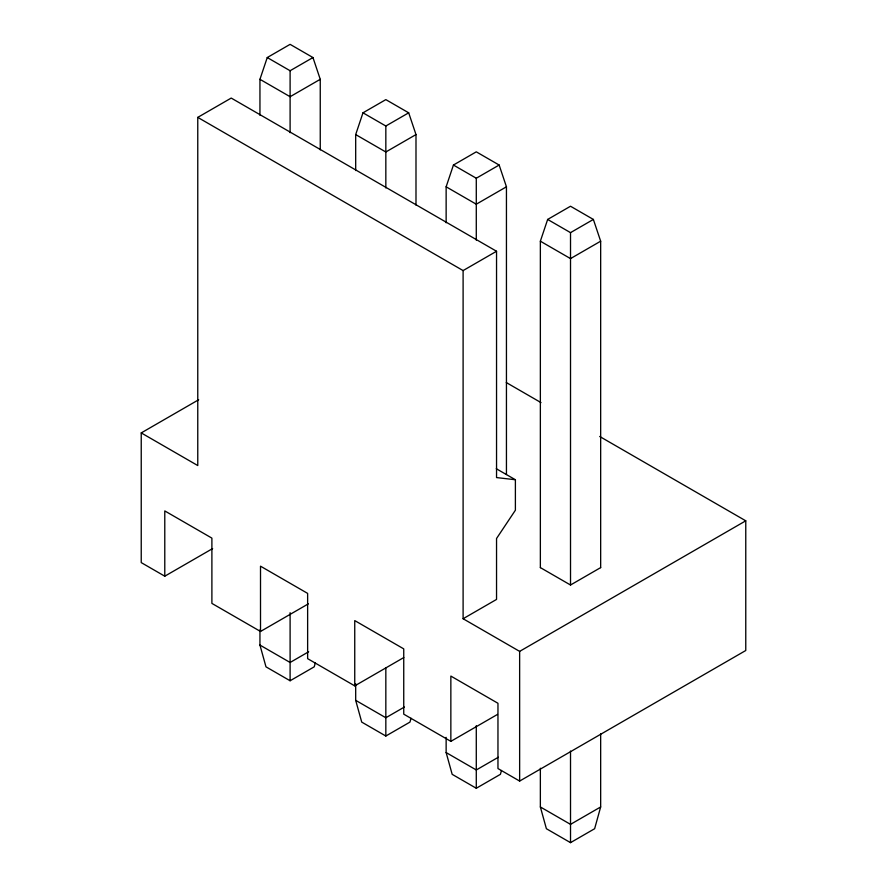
<?xml version="1.0" encoding="UTF-8"?>
<svg xmlns="http://www.w3.org/2000/svg" width="887" height="887" viewBox="0 0 887 887"><rect width="100%" height="100%" fill="white"/><g stroke="black" fill="none" stroke-linecap="round" stroke-linejoin="round"><path stroke-width="1.33" d="M315.284 662.988L314.22 666.836L290.104 680.761L265.978 666.836L259.946 645.071L259.946 629.859M411.025 718.259L409.96 722.096L385.834 736.022L361.719 722.096L355.687 700.342L355.687 683.744M501.477 770.481L500.412 774.329L476.286 788.255L452.17 774.329L446.139 752.564L446.139 737.352M600.665 733.649L600.665 806.959L594.634 828.724L570.518 842.65L546.392 828.724L540.36 806.959L540.36 768.231M259.946 115.266L259.946 79.309L267.253 57.544L290.104 44.35L312.956 57.544L320.251 79.309L320.251 149.859M355.687 170.537L355.687 134.58L362.983 112.815L385.834 99.621L408.685 112.815L415.992 134.58L415.992 205.119M446.139 222.77L446.139 186.802L453.434 165.037L476.286 151.843L499.148 165.037L506.444 186.802L506.444 474.523M540.36 567.658L540.36 241.197L547.656 219.444L570.518 206.239L593.37 219.444L600.665 241.197L600.665 567.658M197.768 117.383L231.219 98.069L496.543 251.265L496.543 477.572L515.391 479.745L515.391 510.213L496.543 538.498L496.543 599.424L463.103 618.738L463.103 270.579L197.768 117.383L197.768 465.553L141.233 432.911L141.233 562.602L164.782 576.195L212.647 548.565M267.253 57.544L290.104 70.738L312.956 57.544M320.251 79.309L290.104 96.716L259.946 79.309M362.983 112.815L385.834 126.009L408.685 112.815M415.992 134.58L385.834 151.987L355.687 134.58M453.434 165.037L476.286 178.232L499.148 165.037M506.444 186.802L476.286 204.21L446.139 186.802M141.233 432.911L198.666 399.749M463.103 270.579L496.543 251.265M547.656 219.444L570.518 232.638L593.37 219.444M600.665 241.197L570.518 258.605L540.36 241.197M164.782 576.195L164.782 510.923L211.893 538.121L211.893 603.404L260.512 631.466L308.377 603.836M308.654 651.768L290.104 662.478L259.946 645.071M260.512 631.466L260.512 566.183L307.634 593.392L307.634 658.664L354.745 685.873L403.796 657.544M540.36 567.602L570.518 585.01L600.665 567.602M404.394 707.039L385.834 717.749L355.687 700.342M463.103 618.738L519.638 651.38L745.767 520.813L745.767 650.504L519.638 781.07L497.962 768.552L497.962 703.28L450.851 676.071L450.851 741.355L497.507 714.412M498.328 757.254L476.286 769.971L446.139 752.564M600.665 806.959L570.518 824.367L540.36 806.959M506.277 382.541L541.003 402.598M599.679 436.471L745.767 520.813M496.265 468.702L515.391 479.745M450.851 741.355L403.74 714.157L403.74 648.874L354.745 620.59L354.745 685.873M570.518 232.638L570.518 585.065M570.518 751.056L570.518 842.65M519.638 651.38L519.638 781.07M476.286 178.232L476.286 240.177M476.286 725.71L476.286 788.255M385.834 126.009L385.834 187.944M385.834 667.944L385.834 736.022M290.104 70.738L290.104 132.684M290.104 612.684L290.104 680.761"/></g></svg>
